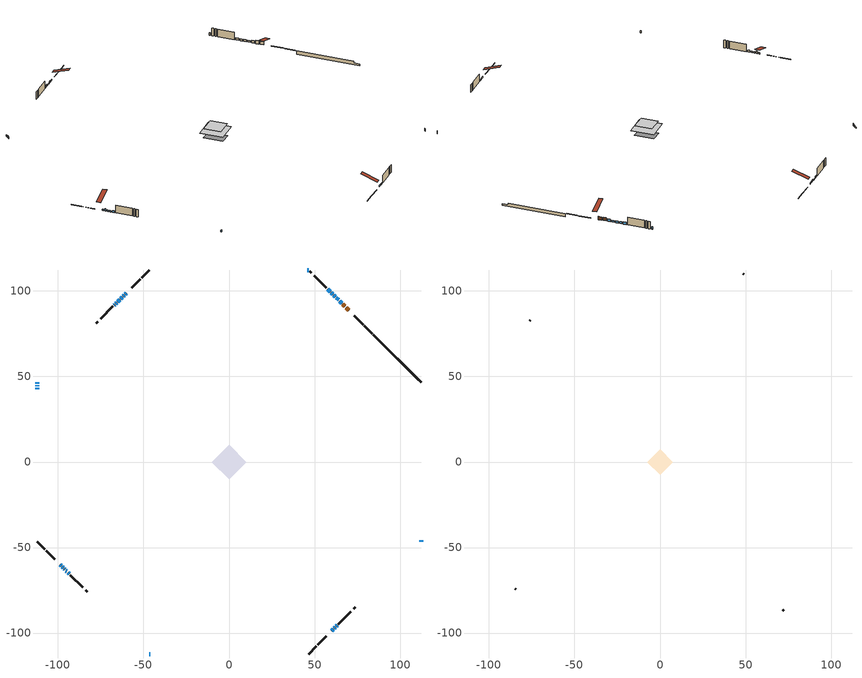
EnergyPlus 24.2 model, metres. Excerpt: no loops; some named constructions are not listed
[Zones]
conditioned space
 floor outside (Floor1 construction): -2.9,0 0,2.9 2.9,0 0,-2.9 z0.84
 floor adiabatic (AdiabaticFloorConstruction): -10.15,0 0,10.15 10.15,0 0,-10.15 z3.28
 floor foundation (Slab1 construction): -6.96,1.57 -1.57,6.96 6.96,-1.57 1.57,-6.96 z-1.31
 wall outside (RimJoist1 construction): 46.49,-112.25 51.1,-107.64 / -112.25,-46.49 -107.64,-51.1 / -46.49,112.25 -51.1,107.64 / 83.74,75 79.14,79.6 z0.84:1.14
 wall outside (RimJoist2 construction): 51.76,-106.98 56.98,-101.76 / -106.98,-51.76 -101.76,-56.98 / -51.76,106.98 -56.98,101.76 / 78.48,80.26 73.26,85.48 z0.84:1.14
 wall outside (AdiabaticWallConstruction 1): 70.05,88.69 68.44,90.3 / 67.78,90.96 66.57,92.18 z0.84:2.87
 wall outside (AdiabaticWallConstruction): -98.56,-60.19 -98.18,-60.57 z0.84:1.73; -97.52,-61.22 -96.98,-61.76 / -112.25,43.37 -112.25,42.6 z0.84:2.39; 65.91,92.83 64.69,94.06 z0.84:2.57; 64.03,94.71 62.84,95.9 / -62.4,96.34 -63.23,95.52 / -112.25,44.8 -112.25,44.29 / -94.11,-64.63 -93.32,-65.42 / -46.5,-112.25 -45.98,-112.25 z0.84:2.01; -60.19,98.56 -60.73,98.01 / -61.38,97.36 -61.74,97 / 60.19,-98.56 61.01,-97.73 / -96.33,-62.42 -95.96,-62.78 / -112.25,46.5 -112.25,45.73 / -95.31,-63.43 -94.77,-63.97 z0.84:1.76; 61.67,-97.07 62.03,-96.71 z0.84:1.6; 62.19,96.55 61.29,97.45 / 60.64,98.1 59.74,99 z0.84:2.06; -63.88,94.86 -64.96,93.78 / 62.68,-96.06 63.23,-95.51 z0.84:1.25; 59.09,99.65 57.65,101.09 z0.84:2.36; 46.5,112.25 45.86,112.25 / 112.25,-46.5 112.25,-45.86 z0.84:2.47; -65.62,93.12 -66.16,92.58 z0.84:2.11; -66.81,91.93 -67.18,91.57 z0.84:1.66
 wall outside (Wall1 construction): 63.88,-94.86 71.12,-87.62 / -92.66,-66.08 -85.42,-73.32 / -67.83,90.91 -75.07,83.67 / 56.99,101.75 49.75,108.99 z0.84:5.72
 wall outside (Wall5 construction): 72.91,-85.83 73.72,-85.02 / -83.64,-75.1 -82.82,-75.92 / -76.86,81.88 -77.67,81.07 / 47.97,110.78 47.15,111.59 z0.84:5.72
 wall foundation (FoundationWall1 construction): 84.4,74.34,-1.31 84.4,74.34,0.84 109.46,49.28,0.84 109.46,49.28,-0.29 112.25,46.49,-0.29 112.25,46.49,-1.31
 window (WindowConstruction 20): -98.55,-60.19 -98.18,-60.56 z0.84:1.73
 window (WindowConstruction 6): -97.52,-61.22 -96.98,-61.76 z0.84:2.39
 window (WindowConstruction 7): 65.91,92.83 64.69,94.06 z0.84:2.57
 window (WindowConstruction 8): 64.03,94.71 62.84,95.9 z0.84:2.01
 window (WindowConstruction 9): -60.19,98.55 -60.73,98.02 z0.84:1.75
 window (WindowConstruction 10): -61.38,97.36 -61.74,97 z0.84:1.75
 window (WindowConstruction 11): -62.4,96.34 -63.23,95.52 z0.84:2.01
 window (WindowConstruction 12): 60.19,-98.55 61.01,-97.73 z0.84:1.75
 window (WindowConstruction 13): 61.67,-97.07 62.03,-96.71 z0.84:1.6
 window (WindowConstruction 14): -96.32,-62.42 -95.96,-62.78 z0.84:1.75
 window (WindowConstruction 15): -112.25,46.49 -112.25,45.73 z0.84:1.75
 window (WindowConstruction 21): 62.19,96.55 61.29,97.45 z0.84:2.06
 window (WindowConstruction 16): -95.31,-63.43 -94.77,-63.97 z0.84:1.75
 window (WindowConstruction 17): -112.25,44.8 -112.25,44.29 z0.84:2.01
 window (WindowConstruction 18): -94.11,-64.63 -93.32,-65.42 z0.84:2.01
 window (WindowConstruction 19): -46.49,-112.25 -45.99,-112.25 z0.84:2.01
 window (WindowConstruction 24): 60.64,98.11 59.74,99 z0.84:2.06
 window (WindowConstruction 22): -63.88,94.86 -64.96,93.78 z0.84:1.25
 window (WindowConstruction 23): 62.69,-96.06 63.23,-95.52 z0.84:1.25
 window (WindowConstruction): 59.09,99.66 57.65,101.09 z0.84:2.36
 window (WindowConstruction 1): 46.49,112.25 45.86,112.25 z0.84:2.46
 window (WindowConstruction 2): 112.25,-46.49 112.25,-45.86 z0.84:2.46
 window (WindowConstruction 3): -65.62,93.12 -66.16,92.58 z0.84:2.11
 window (WindowConstruction 4): -66.81,91.93 -67.17,91.57 z0.84:1.65
 window (WindowConstruction 5): -112.25,43.37 -112.25,42.6 z0.84:2.39
 door (Door): 70.05,88.69 68.44,90.3 z0.84:2.87
 door (Door 1): 67.78,90.96 66.57,92.18 z0.84:2.87
 ceiling adiabatic (AdiabaticFloorConstruction): 0,-10.15 10.15,0 0,10.15 -10.15,0 z3.28
attic - vented
 floor to conditioned space (Floor2 construction Reversed): -7.38,0 0,7.38 7.38,0 0,-7.38 z5.72
 wall outside (Wall4 construction): 71.78,-86.96 72.25,-86.49 / -84.77,-73.98 -84.3,-74.45 / -75.73,83.01 -76.2,82.54 / 49.09,109.65 48.62,110.12 z0.84:5.72
 roof outside (Roof1 construction): 59.53,-99.21,5.72 52.34,-92.03,9.1 50.45,-93.92,9.1 57.64,-101.11,5.72; -99.21,-59.53,5.72 -92.03,-52.34,9.1 -93.92,-50.45,9.1 -101.11,-57.64,5.72; -59.53,99.21,5.72 -52.34,92.03,9.1 -50.45,93.92,9.1 -57.64,101.11,5.72; 70.71,88.03,5.72 63.52,80.85,9.1 65.42,78.95,9.1 72.6,86.14,5.72
[Material] Roughness=Rough; Thermal Absorptance=0.9
Name | Thickness {m} | Conductivity {W/m-K} | Density {kg/m3} | Specific Heat {J/kg-K} | Solar Absorptance | Visible Absorptance
ceiling loosefill ins | 0.0846667 | 0.0480833 | 16.02 | 1046.75 | 0.7 | 0.7
ceiling stud and cavity | 0.1397 | 0.162243 | 65.682 | 1177.47 | 0.7 | 0.7
gypsum board | 0.0127 | 0.160291 | 801 | 837.4 | 0.6 | 0.6
[Construction]
Floor2 construction: ceiling loosefill ins, ceiling stud and cavity, gypsum board
[EnergyManagementSystem:Program]
component_loads_program: Set loads_htg_walls = 0; Set loads_htg_rim_joists = 0; Set loads_htg_foundation_walls = 0; Set loads_htg_floors = 0; Set loads_htg_slabs = 0; Set loads_htg_ceilings = 0; Set loads_htg_roofs = 0; Set loads_htg_windows_conduction = 0; Set loads_htg_windows_solar = 0; Set loads_htg_doors = 0; Set loads_htg_skylights_conduction = 0; Set loads_htg_skylights_solar = 0; Set loads_htg_internal_mass = 0; Set loads_htg_intgains = 0; Set loads_htg_lighting = 0; Set loads_htg_infil = 0; Set loads_htg_mechvent = 0; Set loads_htg_natvent = 0; Set loads_htg_whf = 0; Set loads_htg_ducts = 0; Set loads_clg_walls = 0; Set loads_clg_rim_joists = 0; Set loads_clg_foundation_walls = 0; Set loads_clg_floors = 0; Set loads_clg_slabs = 0; Set loads_clg_ceilings = 0; Set loads_clg_roofs = 0; Set loads_clg_windows_conduction = 0; Set loads_clg_windows_solar = 0; Set loads_clg_doors = 0; Set loads_clg_skylights_conduction = 0; Set loads_clg_skylights_solar = 0; Set loads_clg_internal_mass = 0; Set loads_clg_intgains = 0; Set loads_clg_lighting = 0; Set loads_clg_infil = 0; Set loads_clg_mechvent = 0; Set loads_clg_natvent = 0; Set loads_clg_whf = 0; Set loads_clg_ducts = 0; Set hr_walls = 0; Set hr_walls = hr_walls + s_conv_14 + s_ig_14 + s_sol_14 + s_lgt_14 + s_surf_14; Set hr_walls = hr_walls + s_conv_15 + s_ig_15 + s_sol_15 + s_lgt_15 + s_surf_15; Set hr_walls = hr_walls + s_conv_16 + s_ig_16 + s_sol_16 + s_lgt_16 + s_surf_16; Set hr_walls = hr_walls + s_conv_17 + s_ig_17 + s_sol_17 + s_lgt_17 + s_surf_17; Set hr_walls = hr_walls + s_conv_18 + s_ig_18 + s_sol_18 + s_lgt_18 + s_surf_18; Set hr_walls = hr_walls + s_conv_19 + s_ig_19 + s_sol_19 + s_lgt_19 + s_surf_19; Set hr_walls = hr_walls + s_conv_20 + s_ig_20 + s_sol_20 + s_lgt_20 + s_surf_20; Set hr_walls = hr_walls + s_conv_21 + s_ig_21 + s_sol_21 + s_lgt_21 + s_surf_21; Set hr_rim_joists = 0; Set hr_rim_joists = hr_rim_joists + s_conv_5 + s_ig_5 + s_sol_5 + s_lgt_5 + s_surf_5; Set hr_rim_joists = hr_rim_joists + s_conv_6 + s_ig_6 + s_sol_6 + s_lgt_6 + s_surf_6; Set hr_rim_joists = hr_rim_joists + s_conv_7 + s_ig_7 + s_sol_7 + s_lgt_7 + s_surf_7; Set hr_rim_joists = hr_rim_joists + s_conv_8 + s_ig_8 + s_sol_8 + s_lgt_8 + s_surf_8; Set hr_rim_joists = hr_rim_joists + s_conv_9 + s_ig_9 + s_sol_9 + s_lgt_9 + s_surf_9; Set hr_rim_joists = hr_rim_joists + s_conv_10 + s_ig_10 + s_sol_10 + s_lgt_10 + s_surf_10; Set hr_rim_joists = hr_rim_joists + s_conv_11 + s_ig_11 + s_sol_11 + s_lgt_11 + s_surf_11; Set hr_rim_joists = hr_rim_joists + s_conv_12 + s_ig_12 + s_sol_12 + s_lgt_12 + s_surf_12; Set hr_foundation_walls = 0; Set hr_foundation_walls = hr_foundation_walls + s_conv_2 + s_ig_2 + s_sol_2 + s_lgt_2 + s_surf_2; Set hr_floors = 0; Set hr_floors = hr_floors + s_conv + s_ig + s_sol + s_lgt + s_surf; Set hr_slabs = 0; Set hr_slabs = hr_slabs + s_conv_13 + s_ig_13 + s_sol_13 + s_lgt_13 + s_surf_13; Set hr_ceilings = 0; Set hr_ceilings = hr_ceilings + s_conv_1 + s_ig_1 + s_sol_1 + s_lgt_1 + s_surf_1; Set hr_roofs = 0; Set hr_windows_conduction = 0; Set hr_windows_conduction = hr_windows_conduction + ss_conv_2; Set hr_windows_conduction = hr_windows_conduction + ss_ig_2; Set hr_windows_conduction = hr_windows_conduction + ss_surf_2; Set hr_windows_conduction = hr_windows_conduction + ss_conv_3; Set hr_windows_conduction = hr_windows_conduction + ss_ig_3; Set hr_windows_conduction = hr_windows_conduction + ss_surf_3; Set hr_windows_conduction = hr_windows_conduction + ss_conv_4; Set hr_windows_conduction = hr_windows_conduction + ss_ig_4; Set hr_windows_conduction = hr_windows_conduction + ss_surf_4; Set hr_windows_conduction = hr_windows_conduction + ss_conv_5; Set hr_windows_conduction = hr_windows_conduction + ss_ig_5; Set hr_windows_conduction = hr_windows_conduction + ss_surf_5; Set hr_windows_conduction = hr_windows_conduction + ss_conv_6; Set hr_windows_conduction = hr_windows_conduction + ss_ig_6; Set hr_windows_conduction = hr_windows_conduction + ss_surf_6; Set hr_windows_conduction = hr_windows_conduction + ss_conv_7; Set hr_windows_conduction = hr_windows_conduction + ss_ig_7; Set hr_windows_conduction = hr_windows_conduction + ss_surf_7; Set hr_windows_conduction = hr_windows_conduction + ss_conv_8; Set hr_windows_conduction = hr_windows_conduction + ss_ig_8; Set hr_windows_conduction = hr_windows_conduction + ss_surf_8; Set hr_windows_conduction = hr_windows_conduction + ss_conv_9; Set hr_windows_conduction = hr_windows_conduction + ss_ig_9; Set hr_windows_conduction = hr_windows_conduction + ss_surf_9; Set hr_windows_conduction = hr_windows_conduction + ss_conv_10; Set hr_windows_conduction = hr_windows_conduction + ss_ig_10; Set hr_windows_conduction = hr_windows_conduction + ss_surf_10; Set hr_windows_conduction = hr_windows_conduction + ss_conv_11; Set hr_windows_conduction = hr_windows_conduction + ss_ig_11; Set hr_windows_conduction = hr_windows_conduction + ss_surf_11; Set hr_windows_conduction = hr_windows_conduction + ss_conv_12; Set hr_windows_conduction = hr_windows_conduction + ss_ig_12; Set hr_windows_conduction = hr_windows_conduction + ss_surf_12; Set hr_windows_conduction = hr_windows_conduction + ss_conv_13; Set hr_windows_conduction = hr_windows_conduction + ss_ig_13; Set hr_windows_conduction = hr_windows_conduction + ss_surf_13; Set hr_windows_conduction = hr_windows_conduction + ss_conv_14; Set hr_windows_conduction = hr_windows_conduction + ss_ig_14; Set hr_windows_conduction = hr_windows_conduction + ss_surf_14; Set hr_windows_conduction = hr_windows_conduction + ss_conv_15; Set hr_windows_conduction = hr_windows_conduction + ss_ig_15; Set hr_windows_conduction = hr_windows_conduction + ss_surf_15; Set hr_windows_conduction = hr_windows_conduction + ss_conv_16; Set hr_windows_conduction = hr_windows_conduction + ss_ig_16; Set hr_windows_conduction = hr_windows_conduction + ss_surf_16; Set hr_windows_conduction = hr_windows_conduction + ss_conv_17; Set hr_windows_conduction = hr_windows_conduction + ss_ig_17; Set hr_windows_conduction = hr_windows_conduction + ss_surf_17; Set hr_windows_conduction = hr_windows_conduction + ss_conv_18; Set hr_windows_conduction = hr_windows_conduction + ss_ig_18; Set hr_windows_conduction = hr_windows_conduction + ss_surf_18; Set hr_windows_conduction = hr_windows_conduction + ss_conv_19; Set hr_windows_conduction = hr_windows_conduction + ss_ig_19; Set hr_windows_conduction = hr_windows_conduction + ss_surf_19; Set hr_windows_conduction = hr_windows_conduction + ss_conv_20; Set hr_windows_conduction = hr_windows_conduction + ss_ig_20; Set hr_windows_conduction = hr_windows_conduction + ss_surf_20; Set hr_windows_conduction = hr_windows_conduction + ss_conv_21; Set hr_windows_conduction = hr_windows_conduction + ss_ig_21; Set hr_windows_conduction = hr_windows_conduction + ss_surf_21; Set hr_windows_conduction = hr_windows_conduction + ss_conv_22; Set hr_windows_conduction = hr_windows_conduction + ss_ig_22; Set hr_windows_conduction = hr_windows_conduction + ss_surf_22; Set hr_windows_conduction = hr_windows_conduction + ss_conv_23; Set hr_windows_conduction = hr_windows_conduction + ss_ig_23; Set hr_windows_conduction = hr_windows_conduction + ss_surf_23; Set hr_windows_conduction = hr_windows_conduction + ss_conv_24; Set hr_windows_conduction = hr_windows_conduction + ss_ig_24; Set hr_windows_conduction = hr_windows_conduction + ss_surf_24; Set hr_windows_conduction = hr_windows_conduction + ss_conv_25; Set hr_windows_conduction = hr_windows_conduction + ss_ig_25; Set hr_windows_conduction = hr_windows_conduction + ss_surf_25; Set hr_windows_conduction = hr_windows_conduction + ss_conv_26; Set hr_windows_conduction = hr_windows_conduction + ss_ig_26; Set hr_windows_conduction = hr_windows_conduction + ss_surf_26; Set hr_windows_solar = 0; Set hr_windows_solar = hr_windows_solar - ss_trans_in * ZoneTimestep * 3600 + ss_back_out * ZoneTimestep * 3600 + ss_trans_out * ZoneTimestep * 3600; Set hr_windows_solar = hr_windows_solar - ss_trans_in_1 * ZoneTimestep * 3600 + ss_back_out_1 * ZoneTimestep * 3600 + ss_trans_out_1 * ZoneTimestep * 3600; Set hr_windows_solar = hr_windows_solar - ss_trans_in_2 * ZoneTimestep * 3600 + ss_back_out_2 * ZoneTimestep * 3600 + ss_trans_out_2 * ZoneTimestep * 3600; Set hr_windows_solar = hr_windows_solar - ss_trans_in_3 * ZoneTimestep * 3600 + ss_back_out_3 * ZoneTimestep * 3600 + ss_trans_out_3 * ZoneTimestep * 3600; Set hr_windows_solar = hr_windows_solar - ss_trans_in_4 * ZoneTimestep * 3600 + ss_back_out_4 * ZoneTimestep * 3600 + ss_trans_out_4 * ZoneTimestep * 3600; Set hr_windows_solar = hr_windows_solar - ss_trans_in_5 * ZoneTimestep * 3600 + ss_back_out_5 * ZoneTimestep * 3600 + ss_trans_out_5 * ZoneTimestep * 3600; Set hr_windows_solar = hr_windows_solar - ss_trans_in_6 * ZoneTimestep * 3600 + ss_back_out_6 * ZoneTimestep * 3600 + ss_trans_out_6 * ZoneTimestep * 3600; Set hr_windows_solar = hr_windows_solar - ss_trans_in_7 * ZoneTimestep * 3600 + ss_back_out_7 * ZoneTimestep * 3600 + ss_trans_out_7 * ZoneTimestep * 3600; Set hr_windows_solar = hr_windows_solar - ss_trans_in_8 * ZoneTimestep * 3600 + ss_back_out_8 * ZoneTimestep * 3600 + ss_trans_out_8 * ZoneTimestep * 3600; Set hr_windows_solar = hr_windows_solar - ss_trans_in_9 * ZoneTimestep * 3600 + ss_back_out_9 * ZoneTimestep * 3600 + ss_trans_out_9 * ZoneTimestep * 3600; Set hr_windows_solar = hr_windows_solar - ss_trans_in_10 * ZoneTimestep * 3600 + ss_back_out_10 * ZoneTimestep * 3600 + ss_trans_out_10 * ZoneTimestep * 3600; Set hr_windows_solar = hr_windows_solar - ss_trans_in_11 * ZoneTimestep * 3600 + ss_back_out_11 * ZoneTimestep * 3600 + ss_trans_out_11 * ZoneTimestep * 3600; Set hr_windows_solar = hr_windows_solar - ss_trans_in_12 * ZoneTimestep * 3600 + ss_back_out_12 * ZoneTimestep * 3600 + ss_trans_out_12 * ZoneTimestep * 3600; Set hr_windows_solar = hr_windows_solar - ss_trans_in_13 * ZoneTimestep * 3600 + ss_back_out_13 * ZoneTimestep * 3600 + ss_trans_out_13 * ZoneTimestep * 3600; Set hr_windows_solar = hr_windows_solar - ss_trans_in_14 * ZoneTimestep * 3600 + ss_back_out_14 * ZoneTimestep * 3600 + ss_trans_out_14 * ZoneTimestep * 3600; Set hr_windows_solar = hr_windows_solar - ss_trans_in_15 * ZoneTimestep * 3600 + ss_back_out_15 * ZoneTimestep * 3600 + ss_trans_out_15 * ZoneTimestep * 3600; Set hr_windows_solar = hr_windows_solar - ss_trans_in_16 * ZoneTimestep * 3600 + ss_back_out_16 * ZoneTimestep * 3600 + ss_trans_out_16 * ZoneTimestep * 3600; Set hr_windows_solar = hr_windows_solar - ss_trans_in_17 * ZoneTimestep * 3600 + ss_back_out_17 * ZoneTimestep * 3600 + ss_trans_out_17 * ZoneTimestep * 3600; Set hr_windows_solar = hr_windows_solar - ss_trans_in_18 * ZoneTimestep * 3600 + ss_back_out_18 * ZoneTimestep * 3600 + ss_trans_out_18 * ZoneTimestep * 3600; Set hr_windows_solar = hr_windows_solar - ss_trans_in_19 * ZoneTimestep * 3600 + ss_back_out_19 * ZoneTimestep * 3600 + ss_trans_out_19 * ZoneTimestep * 3600; Set hr_windows_solar = hr_windows_solar - ss_trans_in_20 * ZoneTimestep * 3600 + ss_back_out_20 * ZoneTimestep * 3600 + ss_trans_out_20 * ZoneTimestep * 3600; Set hr_windows_solar = hr_windows_solar - ss_trans_in_21 * ZoneTimestep * 3600 + ss_back_out_21 * ZoneTimestep * 3600 + ss_trans_out_21 * ZoneTimestep * 3600; Set hr_windows_solar = hr_windows_solar - ss_trans_in_22 * ZoneTimestep * 3600 + ss_back_out_22 * ZoneTimestep * 3600 + ss_trans_out_22 * ZoneTimestep * 3600; Set hr_windows_solar = hr_windows_solar - ss_trans_in_23 * ZoneTimestep * 3600 + ss_back_out_23 * ZoneTimestep * 3600 + ss_trans_out_23 * ZoneTimestep * 3600; Set hr_windows_solar = hr_windows_solar - ss_trans_in_24 * ZoneTimestep * 3600 + ss_back_out_24 * ZoneTimestep * 3600 + ss_trans_out_24 * ZoneTimestep * 3600; Set hr_doors = 0; Set hr_doors = hr_doors + ss_sol; Set hr_doors = hr_doors + ss_lgt; Set hr_doors = hr_doors + ss_conv; Set hr_doors = hr_doors + ss_ig; Set hr_doors = hr_doors + ss_surf; Set hr_doors = hr_doors + ss_sol_1; Set hr_doors = hr_doors + ss_lgt_1; Set hr_doors = hr_doors + ss_conv_1; Set hr_doors = hr_doors + ss_ig_1; Set hr_doors = hr_doors + ss_surf_1; Set hr_skylights_conduction = 0; Set hr_skylights_solar = 0; Set hr_internal_mass = 0; Set hr_internal_mass = hr_internal_mass + s_conv_3 + s_ig_3 + s_sol_3 + s_lgt_3 + s_surf_3; Set hr_internal_mass = hr_internal_mass + s_conv_4 + s_ig_4 + s_sol_4 + s_lgt_4 + s_surf_4; Set hr_internal_mass = hr_internal_mass + im_conv + im_ig + im_sol + im_lgt + im_surf; Set hr_internal_mass = hr_internal_mass + im_conv_1 + im_ig_1 + im_sol_1 + im_lgt_1 + im_surf_1; Set hr_intgains = 0; Set hr_intgains = hr_intgains - ig_ee_conv - ig_ee_rad - ig_ee_conv_1 - ig_ee_rad_1 - ig_ee_conv_2 - ig_ee_rad_2 - ig_ee_conv_3 - ig_ee_rad_3 - ig_ee_conv_4 - ig_ee_rad_4 - ig_ee_conv_5 - ig_ee_rad_5 - ig_ee_conv_6 - ig_ee_rad_6 - ig_oe_conv - ig_oe_rad - ig_oe_conv_1 - ig_oe_rad_1 - ig_oe_conv_2 - ig_oe_rad_2 - ig_oe_conv_3 - ig_oe_rad_3 - ig_oe_conv_4 - ig_oe_rad_4 - ig_ppl_conv - ig_ppl_rad; Set hr_lighting = 0; Set hr_lighting = hr_lighting - ig_lgt_conv - ig_lgt_rad - ig_lgt_vis; Set hr_infil = 0; Set hr_infil = hr_infil - airflow_gain + airflow_loss; Set hr_natvent = 0; Set hr_natvent = hr_natvent - airflow_gain_1 + airflow_loss_1; Set hr_whf = 0; Set hr_whf = hr_whf - airflow_gain_2 + airflow_loss_2; Set hr_mechvent = 0; Set hr_mechvent = hr_mechvent - mv_conv - mv_rad - mv_conv_1 - mv_rad_1 - mv_conv_2 - mv_rad_2 - mv_conv_3 - mv_rad_3 - mv_conv_4 - mv_rad_4 - mv_conv_5 - mv_rad_5 - mv_conv_6 - mv_rad_6 - mv_conv_7 - mv_rad_7 - mv_conv_8 - mv_rad_8; Set hr_ducts = 0; Set hr_intgains = hr_intgains + dhw_loss * (0.64*(1-dhw_rtf) + 1.0*dhw_rtf); Set htg_mode = 0; Set clg_mode = 0; If (htg_load_cond > 0); Set htg_mode = 1.0; ElseIf (clg_load_cond > 0); Set clg_mode = 1.0; Else; Set htg_season = 0; Set clg_season = 0; If ((DayOfYear >= 1) && (DayOfYear <= 365)); Set clg_season = 1; EndIf; If ((DayOfYear >= 1) && (DayOfYear <= 365)); Set htg_season = 1; EndIf; If ((airflow_gain_1 <> 0) || (airflow_loss_1 <> 0)) && (clg_season == 1); Set clg_mode = 1.0; ElseIf ((airflow_gain_2 <> 0) || (airflow_loss_2 <> 0)) && (clg_season == 1); Set clg_mode = 1.0; Else; Set Tmid_setpoint = (htg_sp_s_1 + clg_sp_s_1) / 2; If (tin_s_1 > Tmid_setpoint) && (clg_season == 1); Set clg_mode = 1.0; ElseIf (tin_s_1 < Tmid_setpoint) && (htg_season == 1); Set htg_mode = 1.0; EndIf; EndIf; EndIf; Set loads_htg_walls = loads_htg_walls + (hr_walls * htg_mode * 1); Set loads_htg_rim_joists = loads_htg_rim_joists + (hr_rim_joists * htg_mode * 1); Set loads_htg_foundation_walls = loads_htg_foundation_walls + (hr_foundation_walls * htg_mode * 1); Set loads_htg_floors = loads_htg_floors + (hr_floors * htg_mode * 1); Set loads_htg_slabs = loads_htg_slabs + (hr_slabs * htg_mode * 1); Set loads_htg_ceilings = loads_htg_ceilings + (hr_ceilings * htg_mode * 1); Set loads_htg_roofs = loads_htg_roofs + (hr_roofs * htg_mode * 1); Set loads_htg_windows_conduction = loads_htg_windows_conduction + (hr_windows_conduction * htg_mode * 1); Set loads_htg_windows_solar = loads_htg_windows_solar + (hr_windows_solar * htg_mode * 1); Set loads_htg_doors = loads_htg_doors + (hr_doors * htg_mode * 1); Set loads_htg_skylights_conduction = loads_htg_skylights_conduction + (hr_skylights_conduction * htg_mode * 1); Set loads_htg_skylights_solar = loads_htg_skylights_solar + (hr_skylights_solar * htg_mode * 1); Set loads_htg_internal_mass = loads_htg_internal_mass + (hr_internal_mass * htg_mode * 1); Set loads_htg_intgains = loads_htg_intgains + (hr_intgains * htg_mode * 1); Set loads_htg_lighting = loads_htg_lighting + (hr_lighting * htg_mode * 1); Set loads_htg_infil = loads_htg_infil + (hr_infil * htg_mode * 1); Set loads_htg_mechvent = loads_htg_mechvent + (hr_mechvent * htg_mode * 1); Set loads_htg_natvent = loads_htg_natvent + (hr_natvent * htg_mode * 1); Set loads_htg_whf = loads_htg_whf + (hr_whf * htg_mode * 1); Set loads_htg_ducts = loads_htg_ducts + (hr_ducts * htg_mode * 1); Set loads_clg_walls = loads_clg_walls + (-hr_walls * clg_mode * 1); Set loads_clg_rim_joists = loads_clg_rim_joists + (-hr_rim_joists * clg_mode * 1); Set loads_clg_foundation_walls = loads_clg_foundation_walls + (-hr_foundation_walls * clg_mode * 1); Set loads_clg_floors = loads_clg_floors + (-hr_floors * clg_mode * 1); Set loads_clg_slabs = loads_clg_slabs + (-hr_slabs * clg_mode * 1); Set loads_clg_ceilings = loads_clg_ceilings + (-hr_ceilings * clg_mode * 1); Set loads_clg_roofs = loads_clg_roofs + (-hr_roofs * clg_mode * 1); Set loads_clg_windows_conduction = loads_clg_windows_conduction + (-hr_windows_conduction * clg_mode * 1); Set loads_clg_windows_solar = loads_clg_windows_solar + (-hr_windows_solar * clg_mode * 1); Set loads_clg_doors = loads_clg_doors + (-hr_doors * clg_mode * 1); Set loads_clg_skylights_conduction = loads_clg_skylights_conduction + (-hr_skylights_conduction * clg_mode * 1); Set loads_clg_skylights_solar = loads_clg_skylights_solar + (-hr_skylights_solar * clg_mode * 1); Set loads_clg_internal_mass = loads_clg_internal_mass + (-hr_internal_mass * clg_mode * 1); Set loads_clg_intgains = loads_clg_intgains + (-hr_intgains * clg_mode * 1); Set loads_clg_lighting = loads_clg_lighting + (-hr_lighting * clg_mode * 1); Set loads_clg_infil = loads_clg_infil + (-hr_infil * clg_mode * 1); Set loads_clg_mechvent = loads_clg_mechvent + (-hr_mechvent * clg_mode * 1); Set loads_clg_natvent = loads_clg_natvent + (-hr_natvent * clg_mode * 1); Set loads_clg_whf = loads_clg_whf + (-hr_whf * clg_mode * 1); Set loads_clg_ducts = loads_clg_ducts + (-hr_ducts * clg_mode * 1)
[EnergyManagementSystem:OutputVariable] Type of Data in Variable=Summed; Update Frequency=ZoneTimestep
Name | EMS Variable | EMS Program or Subroutine | Units
loads_htg_doors_annual_outvar; Energy Management System Output Variable 10 | loads_htg_doors | component_loads_program | J
loads_htg_windows_conduction_annual_outvar; Energy Management System Output Variable 11 | loads_htg_windows_conduction | component_loads_program | J
loads_htg_windows_solar_annual_outvar; Energy Management System Output Variable 12 | loads_htg_windows_solar | component_loads_program | J
loads_htg_skylights_conduction_annual_outvar; Energy Management System Output Variable 13 | loads_htg_skylights_conduction | component_loads_program | J
loads_htg_skylights_solar_annual_outvar; Energy Management System Output Variable 14 | loads_htg_skylights_solar | component_loads_program | J
loads_htg_floors_annual_outvar; Energy Management System Output Variable 15 | loads_htg_floors | component_loads_program | J
loads_htg_slabs_annual_outvar; Energy Management System Output Variable 16 | loads_htg_slabs | component_loads_program | J
loads_htg_internal_mass_annual_outvar; Energy Management System Output Variable 17 | loads_htg_internal_mass | component_loads_program | J
loads_htg_infil_annual_outvar; Energy Management System Output Variable 18 | loads_htg_infil | component_loads_program | J
loads_htg_natvent_annual_outvar; Energy Management System Output Variable 19 | loads_htg_natvent | component_loads_program | J
loads_htg_mechvent_annual_outvar; Energy Management System Output Variable 20 | loads_htg_mechvent | component_loads_program | J
loads_htg_whf_annual_outvar; Energy Management System Output Variable 21 | loads_htg_whf | component_loads_program | J
loads_htg_ducts_annual_outvar; Energy Management System Output Variable 22 | loads_htg_ducts | component_loads_program | J
loads_htg_intgains_annual_outvar; Energy Management System Output Variable 23 | loads_htg_intgains | component_loads_program | J
loads_htg_lighting_annual_outvar; Energy Management System Output Variable 24 | loads_htg_lighting | component_loads_program | J
loads_clg_roofs_annual_outvar; Energy Management System Output Variable 25 | loads_clg_roofs | component_loads_program | J
loads_clg_ceilings_annual_outvar; Energy Management System Output Variable 26 | loads_clg_ceilings | component_loads_program | J
loads_clg_walls_annual_outvar; Energy Management System Output Variable 27 | loads_clg_walls | component_loads_program | J
loads_clg_rim_joists_annual_outvar; Energy Management System Output Variable 28 | loads_clg_rim_joists | component_loads_program | J
loads_clg_foundation_walls_annual_outvar; Energy Management System Output Variable 29 | loads_clg_foundation_walls | component_loads_program | J
loads_clg_doors_annual_outvar; Energy Management System Output Variable 30 | loads_clg_doors | component_loads_program | J
loads_clg_windows_conduction_annual_outvar; Energy Management System Output Variable 31 | loads_clg_windows_conduction | component_loads_program | J
loads_clg_windows_solar_annual_outvar; Energy Management System Output Variable 32 | loads_clg_windows_solar | component_loads_program | J
loads_clg_skylights_conduction_annual_outvar; Energy Management System Output Variable 33 | loads_clg_skylights_conduction | component_loads_program | J
loads_clg_skylights_solar_annual_outvar; Energy Management System Output Variable 34 | loads_clg_skylights_solar | component_loads_program | J
loads_clg_floors_annual_outvar; Energy Management System Output Variable 35 | loads_clg_floors | component_loads_program | J
loads_clg_slabs_annual_outvar; Energy Management System Output Variable 36 | loads_clg_slabs | component_loads_program | J
loads_clg_internal_mass_annual_outvar; Energy Management System Output Variable 37 | loads_clg_internal_mass | component_loads_program | J
loads_clg_infil_annual_outvar; Energy Management System Output Variable 38 | loads_clg_infil | component_loads_program | J
loads_clg_natvent_annual_outvar; Energy Management System Output Variable 39 | loads_clg_natvent | component_loads_program | J
loads_clg_mechvent_annual_outvar; Energy Management System Output Variable 40 | loads_clg_mechvent | component_loads_program | J
loads_clg_whf_annual_outvar; Energy Management System Output Variable 41 | loads_clg_whf | component_loads_program | J
loads_clg_ducts_annual_outvar; Energy Management System Output Variable 42 | loads_clg_ducts | component_loads_program | J
loads_clg_intgains_annual_outvar; Energy Management System Output Variable 43 | loads_clg_intgains | component_loads_program | J
loads_clg_lighting_annual_outvar; Energy Management System Output Variable 44 | loads_clg_lighting | component_loads_program | J
loads_htg_tot_annual_outvar; Energy Management System Output Variable 1; Energy Management System Output Variable 45 | loads_htg_tot | total_loads_program | J
loads_clg_tot_annual_outvar; Energy Management System Output Variable 2; Energy Management System Output Variable 46 | loads_clg_tot | total_loads_program | J
Energy Management System Output Variable 3 | htg_unmet_hours | unmet_hours_program | hr
Energy Management System Output Variable 4 | clg_unmet_hours | unmet_hours_program | hr
Energy Management System Output Variable 5 | loads_htg_roofs | component_loads_program | J
Energy Management System Output Variable 6 | loads_htg_ceilings | component_loads_program | J
Energy Management System Output Variable 7 | loads_htg_walls | component_loads_program | J
Energy Management System Output Variable 8 | loads_htg_rim_joists | component_loads_program | J
Energy Management System Output Variable 9 | loads_htg_foundation_walls | component_loads_program | J
[Schedule:Day:Interval]
interior lighting schedule day: No, 01:00, 0.108182, 04:00, 0.0901515, 05:00, 0.0991667, 06:00, 0.162273, 07:00, 0.270455, 08:00, 0.342576, 10:00, 0.369621, 11:00, 0.351591, 12:00, 0.333561, 13:00, 0.324545, 14:00, 0.31553, 15:00, 0.333561, 16:00, 0.369621, 17:00, 0.450758, 18:00, 0.585985, 19:00, 0.775303, 20:00, 0.955606, 21:00, 0.991667, 22:00, 0.712197, 23:00, 0.360606, 24:00, 0.162273
interior lighting schedule day 1: No, 01:00, 0.100909, 04:00, 0.0840909, 05:00, 0.0925, 06:00, 0.151364, 07:00, 0.252273, 08:00, 0.319545, 10:00, 0.344773, 11:00, 0.327955, 12:00, 0.311136, 13:00, 0.302727, 14:00, 0.294318, 15:00, 0.311136, 16:00, 0.344773, 17:00, 0.420455, 18:00, 0.546591, 19:00, 0.723182, 20:00, 0.891364, 21:00, 0.925, 22:00, 0.664318, 23:00, 0.336364, 24:00, 0.151364
interior lighting schedule day 2: No, 01:00, 0.0927273, 04:00, 0.0772727, 05:00, 0.085, 06:00, 0.139091, 07:00, 0.231818, 08:00, 0.293636, 10:00, 0.316818, 11:00, 0.301364, 12:00, 0.285909, 13:00, 0.278182, 14:00, 0.270455, 15:00, 0.285909, 16:00, 0.316818, 17:00, 0.386364, 18:00, 0.502273, 19:00, 0.664545, 20:00, 0.819091, 21:00, 0.85, 22:00, 0.610455, 23:00, 0.309091, 24:00, 0.139091
interior lighting schedule day 3: No, 01:00, 0.0845455, 04:00, 0.0704545, 05:00, 0.0775, 06:00, 0.126818, 07:00, 0.211364, 08:00, 0.267727, 10:00, 0.288864, 11:00, 0.274773, 12:00, 0.260682, 13:00, 0.253636, 14:00, 0.246591, 15:00, 0.260682, 16:00, 0.288864, 17:00, 0.352273, 18:00, 0.457955, 19:00, 0.605909, 20:00, 0.746818, 21:00, 0.775, 22:00, 0.556591, 23:00, 0.281818, 24:00, 0.126818
interior lighting schedule day 4: No, 01:00, 0.0763636, 04:00, 0.0636364, 05:00, 0.07, 06:00, 0.114545, 07:00, 0.190909, 08:00, 0.241818, 10:00, 0.260909, 11:00, 0.248182, 12:00, 0.235455, 13:00, 0.229091, 14:00, 0.222727, 15:00, 0.235455, 16:00, 0.260909, 17:00, 0.318182, 18:00, 0.413636, 19:00, 0.547273, 20:00, 0.674545, 21:00, 0.7, 22:00, 0.502727, 23:00, 0.254545, 24:00, 0.114545
interior lighting schedule day 5: No, 01:00, 0.0727273, 04:00, 0.0606061, 05:00, 0.0666667, 06:00, 0.109091, 07:00, 0.181818, 08:00, 0.230303, 10:00, 0.248485, 11:00, 0.236364, 12:00, 0.224242, 13:00, 0.218182, 14:00, 0.212121, 15:00, 0.224242, 16:00, 0.248485, 17:00, 0.30303, 18:00, 0.393939, 19:00, 0.521212, 20:00, 0.642424, 21:00, 0.666667, 22:00, 0.478788, 23:00, 0.242424, 24:00, 0.109091
interior lighting schedule day 6: No, 01:00, 0.0745455, 04:00, 0.0621212, 05:00, 0.0683333, 06:00, 0.111818, 07:00, 0.186364, 08:00, 0.236061, 10:00, 0.254697, 11:00, 0.242273, 12:00, 0.229848, 13:00, 0.223636, 14:00, 0.217424, 15:00, 0.229848, 16:00, 0.254697, 17:00, 0.310606, 18:00, 0.403788, 19:00, 0.534242, 20:00, 0.658485, 21:00, 0.683333, 22:00, 0.490758, 23:00, 0.248485, 24:00, 0.111818
interior lighting schedule day 7: No, 01:00, 0.08, 04:00, 0.0666667, 05:00, 0.0733333, 06:00, 0.12, 07:00, 0.2, 08:00, 0.253333, 10:00, 0.273333, 11:00, 0.26, 12:00, 0.246667, 13:00, 0.24, 14:00, 0.233333, 15:00, 0.246667, 16:00, 0.273333, 17:00, 0.333333, 18:00, 0.433333, 19:00, 0.573333, 20:00, 0.706667, 21:00, 0.733333, 22:00, 0.526667, 23:00, 0.266667, 24:00, 0.12
interior lighting schedule day 8: No, 01:00, 0.0890909, 04:00, 0.0742424, 05:00, 0.0816667, 06:00, 0.133636, 07:00, 0.222727, 08:00, 0.282121, 10:00, 0.304394, 11:00, 0.289545, 12:00, 0.274697, 13:00, 0.267273, 14:00, 0.259848, 15:00, 0.274697, 16:00, 0.304394, 17:00, 0.371212, 18:00, 0.482576, 19:00, 0.638485, 20:00, 0.78697, 21:00, 0.816667, 22:00, 0.586515, 23:00, 0.29697, 24:00, 0.133636
interior lighting schedule day 9: No, 01:00, 0.0972727, 04:00, 0.0810606, 05:00, 0.0891667, 06:00, 0.145909, 07:00, 0.243182, 08:00, 0.30803, 10:00, 0.332348, 11:00, 0.316136, 12:00, 0.299924, 13:00, 0.291818, 14:00, 0.283712, 15:00, 0.299924, 16:00, 0.332348, 17:00, 0.405303, 18:00, 0.526894, 19:00, 0.697121, 20:00, 0.859242, 21:00, 0.891667, 22:00, 0.640379, 23:00, 0.324242, 24:00, 0.145909
interior lighting schedule day 10: No, 01:00, 0.105455, 04:00, 0.0878788, 05:00, 0.0966667, 06:00, 0.158182, 07:00, 0.263636, 08:00, 0.333939, 10:00, 0.360303, 11:00, 0.342727, 12:00, 0.325152, 13:00, 0.316364, 14:00, 0.307576, 15:00, 0.325152, 16:00, 0.360303, 17:00, 0.439394, 18:00, 0.571212, 19:00, 0.755758, 20:00, 0.931515, 21:00, 0.966667, 22:00, 0.694242, 23:00, 0.351515, 24:00, 0.158182
interior lighting schedule day 11: No, 01:00, 0.109091, 04:00, 0.0909091, 05:00, 0.1, 06:00, 0.163636, 07:00, 0.272727, 08:00, 0.345455, 10:00, 0.372727, 11:00, 0.354545, 12:00, 0.336364, 13:00, 0.327273, 14:00, 0.318182, 15:00, 0.336364, 16:00, 0.372727, 17:00, 0.454545, 18:00, 0.590909, 19:00, 0.781818, 20:00, 0.963636, 21:00, 1, 22:00, 0.718182, 23:00, 0.363636, 24:00, 0.163636
interior lighting schedule default day; occupants schedule default day; clothes dryer schedule default day; cooking range schedule default day; mech vent bath fan 0 schedule default day; mech vent bath fan 1 schedule default day; mech vent bath fan 2 schedule default day; mech vent bath fan 3 schedule default day; mech vent range fan 0 schedule default day; misc plug loads schedule default day; general water use schedule default day; clothes dryer exhaust 0 schedule default day; cooling season schedule day; cooling season schedule day 2; cooling season schedule default day; exterior lighting schedule default day; natural vent schedule default day: No, 24:00, 0
occupants schedule day: No, 05:00, 0.426829, 06:00, 0.719512, 07:00, 1, 08:00, 0.670732, 09:00, 0.329268, 14:00, 0.170732, 15:00, 0.231707, 16:00, 0.329268, 17:00, 0.5, 18:00, 0.670732, 19:00, 0.829268, 21:00, 1, 22:00, 0.853659, 23:00, 0.646341, 24:00, 0.426829
clothes dryer schedule day; clothes dryer exhaust 0 schedule day: No, 01:00, 0.123457, 02:00, 0.0740741, 03:00, 0.0493827, 04:00, 0.0246914, 05:00, 0.0493827, 06:00, 0.0740741, 07:00, 0.197531, 08:00, 0.395062, 09:00, 0.592593, 10:00, 0.839506, 11:00, 0.962963, 12:00, 1, 13:00, 0.91358, 14:00, 0.82716, 15:00, 0.716049, 16:00, 0.753086, 17:00, 0.679012, 18:00, 0.666667, 20:00, 0.62963, 21:00, 0.641975, 22:00, 0.666667, 23:00, 0.54321, 24:00, 0.296296
cooking range schedule day: No, 05:00, 0.0597015, 06:00, 0.11194, 07:00, 0.171642, 08:00, 0.291045, 11:00, 0.343284, 12:00, 0.402985, 13:00, 0.462687, 14:00, 0.343284, 15:00, 0.291045, 16:00, 0.402985, 17:00, 0.567164, 18:00, 1, 19:00, 0.850746, 20:00, 0.432836, 21:00, 0.291045, 22:00, 0.231343, 23:00, 0.171642, 24:00, 0.11194
mech vent bath fan 0 schedule day; mech vent bath fan 1 schedule day; mech vent bath fan 2 schedule day; mech vent bath fan 3 schedule day: No, 07:00, 0, 08:00, 1, 09:00, 0.2, 24:00, 0
mech vent range fan 0 schedule day: No, 18:00, 0, 19:00, 1, 20:00, 0.2, 24:00, 0
misc plug loads schedule day: No, 06:00, 0.705882, 07:00, 0.745098, 08:00, 0.803922, 15:00, 0.823529, 16:00, 0.862745, 17:00, 0.921569, 18:00, 0.980392, 19:00, 1, 20:00, 0.980392, 21:00, 0.941176, 22:00, 0.862745, 23:00, 0.784314, 24:00, 0.72549
general water use schedule day: No, 01:00, 0.315068, 03:00, 0.287671, 04:00, 0.342466, 05:00, 0.369863, 06:00, 0.520548, 07:00, 0.60274, 08:00, 0.534247, 10:00, 0.506849, 11:00, 0.465753, 14:00, 0.479452, 15:00, 0.534247, 16:00, 0.589041, 17:00, 0.69863, 18:00, 0.876712, 19:00, 0.890411, 20:00, 0.986301, 21:00, 1, 22:00, 0.863014, 23:00, 0.616438, 24:00, 0.465753
cooling season schedule day 1: No, 24:00, 1
exterior lighting schedule day: No, 01:00, 0.566667, 03:00, 0.524167, 05:00, 0.495833, 06:00, 0.5525, 07:00, 0.623333, 08:00, 0.580833, 09:00, 0.439167, 10:00, 0.354167, 12:00, 0.34, 13:00, 0.354167, 14:00, 0.396667, 15:00, 0.425, 16:00, 0.495833, 17:00, 0.623333, 18:00, 0.793333, 19:00, 0.906667, 20:00, 0.963333, 21:00, 0.991667, 22:00, 0.920833, 23:00, 0.793333, 24:00, 0.665833
exterior lighting schedule day 1: No, 01:00, 0.528571, 03:00, 0.488929, 05:00, 0.4625, 06:00, 0.515357, 07:00, 0.581429, 08:00, 0.541786, 09:00, 0.409643, 10:00, 0.330357, 12:00, 0.317143, 13:00, 0.330357, 14:00, 0.37, 15:00, 0.396429, 16:00, 0.4625, 17:00, 0.581429, 18:00, 0.74, 19:00, 0.845714, 20:00, 0.898571, 21:00, 0.925, 22:00, 0.858929, 23:00, 0.74, 24:00, 0.621071
exterior lighting schedule day 10: No, 01:00, 0.552381, 03:00, 0.510952, 05:00, 0.483333, 06:00, 0.538571, 07:00, 0.607619, 08:00, 0.56619, 09:00, 0.428095, 10:00, 0.345238, 12:00, 0.331429, 13:00, 0.345238, 14:00, 0.386667, 15:00, 0.414286, 16:00, 0.483333, 17:00, 0.607619, 18:00, 0.773333, 19:00, 0.88381, 20:00, 0.939048, 21:00, 0.966667, 22:00, 0.897619, 23:00, 0.773333, 24:00, 0.649048
exterior lighting schedule day 11: No, 01:00, 0.571429, 03:00, 0.528571, 05:00, 0.5, 06:00, 0.557143, 07:00, 0.628571, 08:00, 0.585714, 09:00, 0.442857, 10:00, 0.357143, 12:00, 0.342857, 13:00, 0.357143, 14:00, 0.4, 15:00, 0.428571, 16:00, 0.5, 17:00, 0.628571, 18:00, 0.8, 19:00, 0.914286, 20:00, 0.971429, 21:00, 1, 22:00, 0.928571, 23:00, 0.8, 24:00, 0.671429
exterior lighting schedule day 2: No, 01:00, 0.485714, 03:00, 0.449286, 05:00, 0.425, 06:00, 0.473571, 07:00, 0.534286, 08:00, 0.497857, 09:00, 0.376429, 10:00, 0.303571, 12:00, 0.291429, 13:00, 0.303571, 14:00, 0.34, 15:00, 0.364286, 16:00, 0.425, 17:00, 0.534286, 18:00, 0.68, 19:00, 0.777143, 20:00, 0.825714, 21:00, 0.85, 22:00, 0.789286, 23:00, 0.68, 24:00, 0.570714
exterior lighting schedule day 3: No, 01:00, 0.442857, 03:00, 0.409643, 05:00, 0.3875, 06:00, 0.431786, 07:00, 0.487143, 08:00, 0.453929, 09:00, 0.343214, 10:00, 0.276786, 12:00, 0.265714, 13:00, 0.276786, 14:00, 0.31, 15:00, 0.332143, 16:00, 0.3875, 17:00, 0.487143, 18:00, 0.62, 19:00, 0.708571, 20:00, 0.752857, 21:00, 0.775, 22:00, 0.719643, 23:00, 0.62, 24:00, 0.520357
exterior lighting schedule day 4: No, 01:00, 0.4, 03:00, 0.37, 05:00, 0.35, 06:00, 0.39, 07:00, 0.44, 08:00, 0.41, 09:00, 0.31, 10:00, 0.25, 12:00, 0.24, 13:00, 0.25, 14:00, 0.28, 15:00, 0.3, 16:00, 0.35, 17:00, 0.44, 18:00, 0.56, 19:00, 0.64, 20:00, 0.68, 21:00, 0.7, 22:00, 0.65, 23:00, 0.56, 24:00, 0.47
exterior lighting schedule day 5: No, 01:00, 0.380952, 03:00, 0.352381, 05:00, 0.333333, 06:00, 0.371429, 07:00, 0.419048, 08:00, 0.390476, 09:00, 0.295238, 10:00, 0.238095, 12:00, 0.228571, 13:00, 0.238095, 14:00, 0.266667, 15:00, 0.285714, 16:00, 0.333333, 17:00, 0.419048, 18:00, 0.533333, 19:00, 0.609524, 20:00, 0.647619, 21:00, 0.666667, 22:00, 0.619048, 23:00, 0.533333, 24:00, 0.447619
exterior lighting schedule day 6: No, 01:00, 0.390476, 03:00, 0.36119, 05:00, 0.341667, 06:00, 0.380714, 07:00, 0.429524, 08:00, 0.400238, 09:00, 0.302619, 10:00, 0.244048, 12:00, 0.234286, 13:00, 0.244048, 14:00, 0.273333, 15:00, 0.292857, 16:00, 0.341667, 17:00, 0.429524, 18:00, 0.546667, 19:00, 0.624762, 20:00, 0.66381, 21:00, 0.683333, 22:00, 0.634524, 23:00, 0.546667, 24:00, 0.45881
exterior lighting schedule day 7: No, 01:00, 0.419048, 03:00, 0.387619, 05:00, 0.366667, 06:00, 0.408571, 07:00, 0.460952, 08:00, 0.429524, 09:00, 0.324762, 10:00, 0.261905, 12:00, 0.251429, 13:00, 0.261905, 14:00, 0.293333, 15:00, 0.314286, 16:00, 0.366667, 17:00, 0.460952, 18:00, 0.586667, 19:00, 0.670476, 20:00, 0.712381, 21:00, 0.733333, 22:00, 0.680952, 23:00, 0.586667, 24:00, 0.492381
exterior lighting schedule day 8: No, 01:00, 0.466667, 03:00, 0.431667, 05:00, 0.408333, 06:00, 0.455, 07:00, 0.513333, 08:00, 0.478333, 09:00, 0.361667, 10:00, 0.291667, 12:00, 0.28, 13:00, 0.291667, 14:00, 0.326667, 15:00, 0.35, 16:00, 0.408333, 17:00, 0.513333, 18:00, 0.653333, 19:00, 0.746667, 20:00, 0.793333, 21:00, 0.816667, 22:00, 0.758333, 23:00, 0.653333, 24:00, 0.548333
exterior lighting schedule day 9: No, 01:00, 0.509524, 03:00, 0.47131, 05:00, 0.445833, 06:00, 0.496786, 07:00, 0.560476, 08:00, 0.522262, 09:00, 0.394881, 10:00, 0.318452, 12:00, 0.305714, 13:00, 0.318452, 14:00, 0.356667, 15:00, 0.382143, 16:00, 0.445833, 17:00, 0.560476, 18:00, 0.713333, 19:00, 0.815238, 20:00, 0.86619, 21:00, 0.891667, 22:00, 0.827976, 23:00, 0.713333, 24:00, 0.59869
[Schedule:Week:Daily]
clothes dryer exhaust 0 schedule Week Rule - Jan1-Dec31: clothes dryer exhaust 0 schedule day, clothes dryer exhaust 0 schedule day, clothes dryer exhaust 0 schedule day, clothes dryer exhaust 0 schedule day, clothes dryer exhaust 0 schedule day, clothes dryer exhaust 0 schedule day, clothes dryer exhaust 0 schedule day, clothes dryer exhaust 0 schedule default day, clothes dryer exhaust 0 schedule default day, clothes dryer exhaust 0 schedule default day, clothes dryer exhaust 0 schedule default day, clothes dryer exhaust 0 schedule default day
cooling season schedule Week Rule - Jan1-Apr28: cooling season schedule day, cooling season schedule day, cooling season schedule day, cooling season schedule day, cooling season schedule day, cooling season schedule day, cooling season schedule day, cooling season schedule default day, cooling season schedule default day, cooling season schedule default day, cooling season schedule default day, cooling season schedule default day
cooling season schedule Week Rule - Apr29-May5: cooling season schedule day, cooling season schedule day, cooling season schedule day 1, cooling season schedule day 1, cooling season schedule day 1, cooling season schedule day 1, cooling season schedule day 1, cooling season schedule default day, cooling season schedule default day, cooling season schedule default day, cooling season schedule default day, cooling season schedule default day
cooling season schedule Week Rule - May6-Sep29: cooling season schedule day 1, cooling season schedule day 1, cooling season schedule day 1, cooling season schedule day 1, cooling season schedule day 1, cooling season schedule day 1, cooling season schedule day 1, cooling season schedule default day, cooling season schedule default day, cooling season schedule default day, cooling season schedule default day, cooling season schedule default day
cooling season schedule Week Rule - Sep30-Oct6: cooling season schedule day 1, cooling season schedule day 2, cooling season schedule day 2, cooling season schedule day 2, cooling season schedule day 2, cooling season schedule day 2, cooling season schedule day 2, cooling season schedule default day, cooling season schedule default day, cooling season schedule default day, cooling season schedule default day, cooling season schedule default day
cooling season schedule Week Rule - Oct7-Dec31: cooling season schedule day 2, cooling season schedule day 2, cooling season schedule day 2, cooling season schedule day 2, cooling season schedule day 2, cooling season schedule day 2, cooling season schedule day 2, cooling season schedule default day, cooling season schedule default day, cooling season schedule default day, cooling season schedule default day, cooling season schedule default day
exterior lighting schedule Week Rule - Feb4-Feb24: exterior lighting schedule day 1, exterior lighting schedule day 1, exterior lighting schedule day 1, exterior lighting schedule day 1, exterior lighting schedule day 1, exterior lighting schedule day 1, exterior lighting schedule day 1, exterior lighting schedule default day, exterior lighting schedule default day, exterior lighting schedule default day, exterior lighting schedule default day, exterior lighting schedule default day
exterior lighting schedule Week Rule - Feb25-Mar3: exterior lighting schedule day 1, exterior lighting schedule day 1, exterior lighting schedule day 1, exterior lighting schedule day 1, exterior lighting schedule day 2, exterior lighting schedule day 2, exterior lighting schedule day 2, exterior lighting schedule default day, exterior lighting schedule default day, exterior lighting schedule default day, exterior lighting schedule default day, exterior lighting schedule default day
exterior lighting schedule Week Rule - Mar4-Mar31: exterior lighting schedule day 2, exterior lighting schedule day 2, exterior lighting schedule day 2, exterior lighting schedule day 2, exterior lighting schedule day 2, exterior lighting schedule day 2, exterior lighting schedule day 2, exterior lighting schedule default day, exterior lighting schedule default day, exterior lighting schedule default day, exterior lighting schedule default day, exterior lighting schedule default day
exterior lighting schedule Week Rule - Apr1-Apr28: exterior lighting schedule day 3, exterior lighting schedule day 3, exterior lighting schedule day 3, exterior lighting schedule day 3, exterior lighting schedule day 3, exterior lighting schedule day 3, exterior lighting schedule day 3, exterior lighting schedule default day, exterior lighting schedule default day, exterior lighting schedule default day, exterior lighting schedule default day, exterior lighting schedule default day
exterior lighting schedule Week Rule - Apr29-May5: exterior lighting schedule day 3, exterior lighting schedule day 3, exterior lighting schedule day 4, exterior lighting schedule day 4, exterior lighting schedule day 4, exterior lighting schedule day 4, exterior lighting schedule day 4, exterior lighting schedule default day, exterior lighting schedule default day, exterior lighting schedule default day, exterior lighting schedule default day, exterior lighting schedule default day
exterior lighting schedule Week Rule - May6-May26: exterior lighting schedule day 4, exterior lighting schedule day 4, exterior lighting schedule day 4, exterior lighting schedule day 4, exterior lighting schedule day 4, exterior lighting schedule day 4, exterior lighting schedule day 4, exterior lighting schedule default day, exterior lighting schedule default day, exterior lighting schedule default day, exterior lighting schedule default day, exterior lighting schedule default day
exterior lighting schedule Week Rule - May27-Jun2: exterior lighting schedule day 4, exterior lighting schedule day 4, exterior lighting schedule day 4, exterior lighting schedule day 4, exterior lighting schedule day 4, exterior lighting schedule day 5, exterior lighting schedule day 5, exterior lighting schedule default day, exterior lighting schedule default day, exterior lighting schedule default day, exterior lighting schedule default day, exterior lighting schedule default day
exterior lighting schedule Week Rule - Jun3-Jun30: exterior lighting schedule day 5, exterior lighting schedule day 5, exterior lighting schedule day 5, exterior lighting schedule day 5, exterior lighting schedule day 5, exterior lighting schedule day 5, exterior lighting schedule day 5, exterior lighting schedule default day, exterior lighting schedule default day, exterior lighting schedule default day, exterior lighting schedule default day, exterior lighting schedule default day
exterior lighting schedule Week Rule - Jul1-Jul28: exterior lighting schedule day 6, exterior lighting schedule day 6, exterior lighting schedule day 6, exterior lighting schedule day 6, exterior lighting schedule day 6, exterior lighting schedule day 6, exterior lighting schedule day 6, exterior lighting schedule default day, exterior lighting schedule default day, exterior lighting schedule default day, exterior lighting schedule default day, exterior lighting schedule default day
exterior lighting schedule Week Rule - Jul29-Aug4: exterior lighting schedule day 6, exterior lighting schedule day 6, exterior lighting schedule day 6, exterior lighting schedule day 7, exterior lighting schedule day 7, exterior lighting schedule day 7, exterior lighting schedule day 7, exterior lighting schedule default day, exterior lighting schedule default day, exterior lighting schedule default day, exterior lighting schedule default day, exterior lighting schedule default day
exterior lighting schedule Week Rule - Aug5-Aug25: exterior lighting schedule day 7, exterior lighting schedule day 7, exterior lighting schedule day 7, exterior lighting schedule day 7, exterior lighting schedule day 7, exterior lighting schedule day 7, exterior lighting schedule day 7, exterior lighting schedule default day, exterior lighting schedule default day, exterior lighting schedule default day, exterior lighting schedule default day, exterior lighting schedule default day
exterior lighting schedule Week Rule - Aug26-Sep1: exterior lighting schedule day 7, exterior lighting schedule day 7, exterior lighting schedule day 7, exterior lighting schedule day 7, exterior lighting schedule day 7, exterior lighting schedule day 7, exterior lighting schedule day 8, exterior lighting schedule default day, exterior lighting schedule default day, exterior lighting schedule default day, exterior lighting schedule default day, exterior lighting schedule default day
exterior lighting schedule Week Rule - Sep2-Sep29: exterior lighting schedule day 8, exterior lighting schedule day 8, exterior lighting schedule day 8, exterior lighting schedule day 8, exterior lighting schedule day 8, exterior lighting schedule day 8, exterior lighting schedule day 8, exterior lighting schedule default day, exterior lighting schedule default day, exterior lighting schedule default day, exterior lighting schedule default day, exterior lighting schedule default day
exterior lighting schedule Week Rule - Sep30-Oct6: exterior lighting schedule day 8, exterior lighting schedule day 9, exterior lighting schedule day 9, exterior lighting schedule day 9, exterior lighting schedule day 9, exterior lighting schedule day 9, exterior lighting schedule day 9, exterior lighting schedule default day, exterior lighting schedule default day, exterior lighting schedule default day, exterior lighting schedule default day, exterior lighting schedule default day
exterior lighting schedule Week Rule - Oct7-Oct27: exterior lighting schedule day 9, exterior lighting schedule day 9, exterior lighting schedule day 9, exterior lighting schedule day 9, exterior lighting schedule day 9, exterior lighting schedule day 9, exterior lighting schedule day 9, exterior lighting schedule default day, exterior lighting schedule default day, exterior lighting schedule default day, exterior lighting schedule default day, exterior lighting schedule default day
exterior lighting schedule Week Rule - Oct28-Nov3: exterior lighting schedule day 9, exterior lighting schedule day 9, exterior lighting schedule day 9, exterior lighting schedule day 9, exterior lighting schedule day 10, exterior lighting schedule day 10, exterior lighting schedule day 10, exterior lighting schedule default day, exterior lighting schedule default day, exterior lighting schedule default day, exterior lighting schedule default day, exterior lighting schedule default day
exterior lighting schedule Week Rule - Nov4-Nov24: exterior lighting schedule day 10, exterior lighting schedule day 10, exterior lighting schedule day 10, exterior lighting schedule day 10, exterior lighting schedule day 10, exterior lighting schedule day 10, exterior lighting schedule day 10, exterior lighting schedule default day, exterior lighting schedule default day, exterior lighting schedule default day, exterior lighting schedule default day, exterior lighting schedule default day
exterior lighting schedule Week Rule - Nov25-Dec1: exterior lighting schedule day 10, exterior lighting schedule day 10, exterior lighting schedule day 10, exterior lighting schedule day 10, exterior lighting schedule day 10, exterior lighting schedule day 10, exterior lighting schedule day 11, exterior lighting schedule default day, exterior lighting schedule default day, exterior lighting schedule default day, exterior lighting schedule default day, exterior lighting schedule default day
exterior lighting schedule Week Rule - Dec2-Dec31: exterior lighting schedule day 11, exterior lighting schedule day 11, exterior lighting schedule day 11, exterior lighting schedule day 11, exterior lighting schedule day 11, exterior lighting schedule day 11, exterior lighting schedule day 11, exterior lighting schedule default day, exterior lighting schedule default day, exterior lighting schedule default day, exterior lighting schedule default day, exterior lighting schedule default day
natural vent schedule Week Rule - Jan1-Dec31: natural vent schedule default day, natural vent schedule default day, natural vent schedule default day, natural vent schedule default day, natural vent schedule default day, natural vent schedule default day, natural vent schedule default day, natural vent schedule default day, natural vent schedule default day, natural vent schedule default day, natural vent schedule default day, natural vent schedule default day
[Schedule:Year]
clothes dryer exhaust 0 schedule: clothes dryer exhaust 0 schedule Week Rule - Jan1-Dec31, 1, 1, 12, 31
cooling season schedule: cooling season schedule Week Rule - Jan1-Apr28, 1, 1, 4, 28, cooling season schedule Week Rule - Apr29-May5, 4, 29, 5, 5, cooling season schedule Week Rule - May6-Sep29, 5, 6, 9, 29, cooling season schedule Week Rule - Sep30-Oct6, 9, 30, 10, 6, cooling season schedule Week Rule - Oct7-Dec31, 10, 7, 12, 31
natural vent schedule: natural vent schedule Week Rule - Jan1-Dec31, 1, 1, 12, 31
